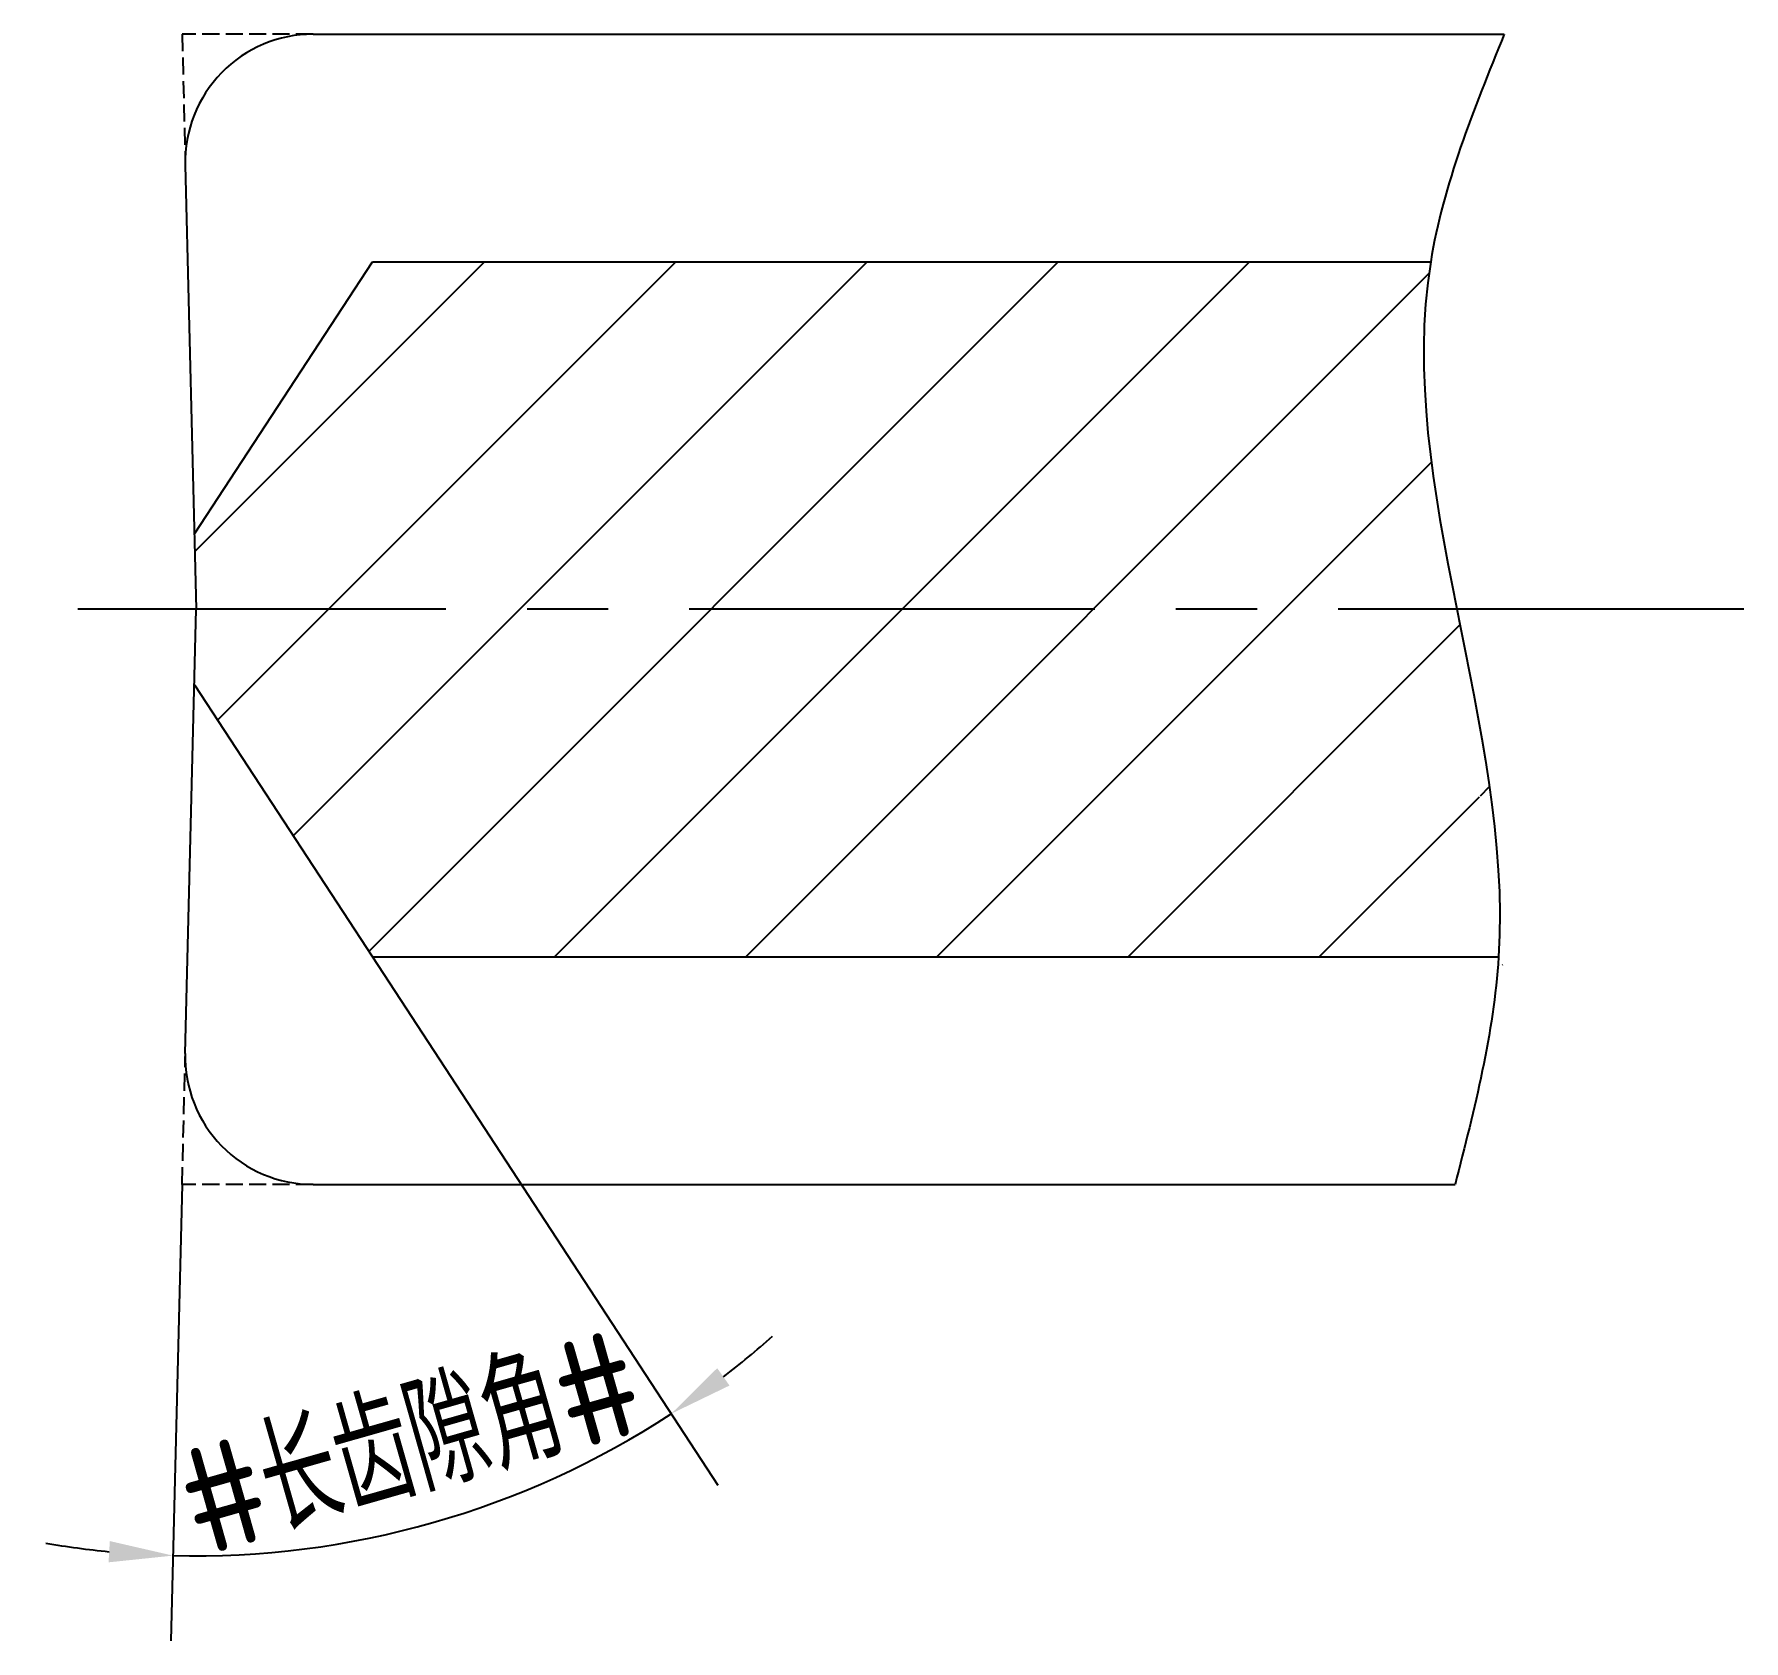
# Model space of a CAD drawing. Header units: millimetres. Extents: x 2663.7 to 2703.9, y 1152.2 to 1189.9.
import ezdxf

# ---------------------------------------------------------------- set-up
doc = ezdxf.new("R2010")
doc.units = ezdxf.units.MM
for name, pattern in [('ACAD_ISO04W100', [30, 24, -3, 0, -3]), ('BANKLINE1', [5.5, 4, -1.5]), ('CENTER', [50.800000000000004, 31.75, -6.35, 6.35, -6.35])]:
    doc.linetypes.add(name, pattern=pattern)
for name, color, linetype in [('中心线', 2, 'ACAD_ISO04W100'), ('标注', 7, 'Continuous'), ('轮廓', 4, 'Continuous')]:
    doc.layers.add(name, color=color, linetype=linetype)
doc.styles.add('CFST0', font='gbenor.shx', dxfattribs={"bigfont": 'gbcbig.shx'})
doc.dimstyles.new('TYToolDesignC1-1', dxfattribs={"dimtxt": 2.5, "dimasz": 1.5, "dimexe": 2, "dimexo": 0, "dimtad": 1, "dimtoh": 1, "dimdec": 3, "dimdsep": 46, "dimtxsty": 'CFST0', "dimcen": 2.502000000000001, "dimclrd": 3, "dimclre": 3, "dimclrt": 3, "dimazin": 2, "dimtfac": 1, "dimtdec": 3, "dimtmove": 0, "dimatfit": 3, "dimfxl": 1, "dimarcsym": 0})

# ---------------------------------------------------------------- blocks, each defined once
blk = doc.blocks.new('*D1')
at = {"layer": 'Defpoints', "color": 0, "transparency": 16777216}
for p in [(2667.474911620388, 1174.677811065671), (2667.474911620388, 1174.677811065671), (2671.654911620389, 1168.28781106567), (2667.184911620388, 1162.947811065671), (2671.068254561014, 1154.544336787468)]:
    blk.add_point(p, dxfattribs=at)
at = {"layer": '标注', "color": 3, "lineweight": -2, "transparency": 16777216}
for p, q in [((2671.654911620388, 1168.287811065671), (2679.765509027196, 1155.889074838518)), ((2667.184911620388, 1162.947811065671), (2666.920011205127, 1152.233045993189))]:
    blk.add_line(p, q, dxfattribs=at)
for start, end in [(307.3938224669415, 311.5970557494746), (268.5837687994284, 303.1905891844084), (260.1773022343621, 264.3805355168952)]:
    blk.add_arc((2667.474911620388, 1174.677811065671), 20.4516234074461, start, end, dxfattribs=at)
at = {"layer": '标注', "color": 3, "transparency": 16777216}
for points in [[(2680.039418406952, 1158.225349164226), (2679.750545108666, 1158.633457259633), (2678.670657471586, 1157.562783317071)], [(2665.487608231173, 1154.574003171865), (2665.456928501596, 1154.074945305287), (2666.969441966118, 1154.232435049843)]]:
    blk.add_solid(points, dxfattribs=at)
at = {"layer": '标注', "color": 3, "transparency": 16777216, "insert": (2672.541280674327, 1156.877067307505), "char_height": 2.5, "attachment_point": 5, "rotation": 15.88717899191738, "style": 'CFST0'}
blk.add_mtext('#长齿隙角#', dxfattribs=at)

msp = doc.modelspace()

# ---------------------------------------------------------------- hatches: boundary and pattern name
at = {"layer": '轮廓'}
h = msp.add_hatch(dxfattribs=at)
h.set_pattern_fill('ANSI31', color=256)
h.set_pattern_definition([(45, (2689.548458014431, 1038.223263170576), (-2.245064030267288, 2.245064030267288), [])])
edge = h.paths.add_edge_path()
edge.add_spline(control_points=[(2697.119859751229, 1176.447811065673), (2696.568435709887, 1179.208132693098), (2696.076933856371, 1181.951739129342), (2696.505838990684, 1184.607775051269)], knot_values=[5.612503502878521, 5.612503502878521, 5.612503502878521, 5.612503502878521, 13.86193517612065, 13.86193517612065, 13.86193517612065, 13.86193517612069], degree=3, periodic=0)
edge.add_line((2696.505838990684, 1184.607775051269), (2671.653793430512, 1184.607775051269))
edge.add_line((2671.653793430512, 1184.607775051269), (2667.472575674076, 1178.219608670158))
edge.add_line((2667.472575674076, 1178.219608670158), (2667.516170694141, 1176.447811065674))
edge.add_line((2667.516170694141, 1176.447811065674), (2697.119859751229, 1176.447811065674))
edge = h.paths.add_edge_path()
edge.add_line((2667.516170694141, 1176.447811065674), (2667.472575674076, 1174.67601346119))
edge.add_line((2667.472575674076, 1174.67601346119), (2671.653793430509, 1168.287847080083))
edge.add_line((2671.653793430509, 1168.287847080083), (2698.100021006966, 1168.287847080083))
edge.add_spline(control_points=[(2698.100021006966, 1168.287847080083), (2698.267631078186, 1170.978623728441), (2697.664515323252, 1173.72137108077), (2697.119859751229, 1176.447811065673)], knot_values=[13.86193517612069, 13.86193517612069, 13.86193517612069, 13.86193517612096, 22.01010897702478, 22.01010897702478, 22.01010897702478, 22.01010897702478], degree=3, periodic=0)
edge.add_line((2697.119859751229, 1176.447811065674), (2667.516170694141, 1176.447811065674))

# ---------------------------------------------------------------- linework, layer by layer
at = {"layer": '中心线', "linetype": 'CENTER', "ltscale": 0.3}
msp.add_line((2703.859273759294, 1176.447811065674), (2664.734757701135, 1176.447811065674), dxfattribs=at)
at = {"layer": '轮廓', "linetype": 'BANKLINE1', "ltscale": 0.1}
for p, q in [((2667.184911620388, 1189.947811065677), (2667.258726518809, 1186.947811065677)), ((2670.258726518809, 1189.947811065677), (2667.184911620388, 1189.947811065677)), ((2667.184911620388, 1162.947811065671), (2667.258726518809, 1165.947811065671)), ((2670.258726518809, 1162.947811065671), (2667.184911620388, 1162.947811065671))]:
    msp.add_line(p, q, dxfattribs=at)
at = {"layer": '轮廓'}
for p, q in [((2670.258726518809, 1189.947811065677), (2698.233325874759, 1189.947811065677)), ((2667.259634213226, 1186.874018501047), (2667.516170694141, 1176.447811065676)), ((2667.472575674076, 1178.219608670157), (2671.653793430509, 1184.607775051265)), ((2671.653793430512, 1184.607775051269), (2696.505838990684, 1184.607775051269)), ((2667.259632170729, 1166.021520618734), (2667.516170694141, 1176.447811065676)), ((2667.472575674076, 1174.67601346119), (2671.653793430509, 1168.287847080083)), ((2671.653793430509, 1168.287847080083), (2698.100021006966, 1168.287847080083)), ((2670.258724476311, 1162.947728054105), (2697.078175277348, 1162.947728054105))]:
    msp.add_line(p, q, dxfattribs=at)
for centre, start, end in [((2670.258726518809, 1186.947811065677), 90, 181.4094763264202), ((2670.258724476311, 1165.947728054105), 178.5905236735798, 270)]:
    msp.add_arc(centre, 3, start, end, dxfattribs=at)
msp.add_spline([(2698.233325874759, 1189.947811065677), (2696.505838990684, 1184.607775051269), (2698.100021006966, 1168.287847080083), (2697.078175277348, 1162.947728054105)], degree=3, dxfattribs=at)

# ---------------------------------------------------------------- dimensions: what is measured, and where the dimension line sits
at = {"layer": '标注'}
dim = msp.add_angular_dim_2l(base=(2671.068254561014, 1154.544336787468), line1=((2667.474911620388, 1174.677811065671), (2671.654911620389, 1168.28781106567)), line2=((2667.474911620388, 1174.677811065671), (2667.184911620388, 1162.947811065671)), text='#长齿隙角#', dimstyle='TYToolDesignC1-1', dxfattribs=at)
dim.commit()
dim.dimension.update_dxf_attribs({"geometry": '*D1', "text_midpoint": (2672.541280674327, 1156.877067307504)})

doc.saveas('drawing.dxf')
